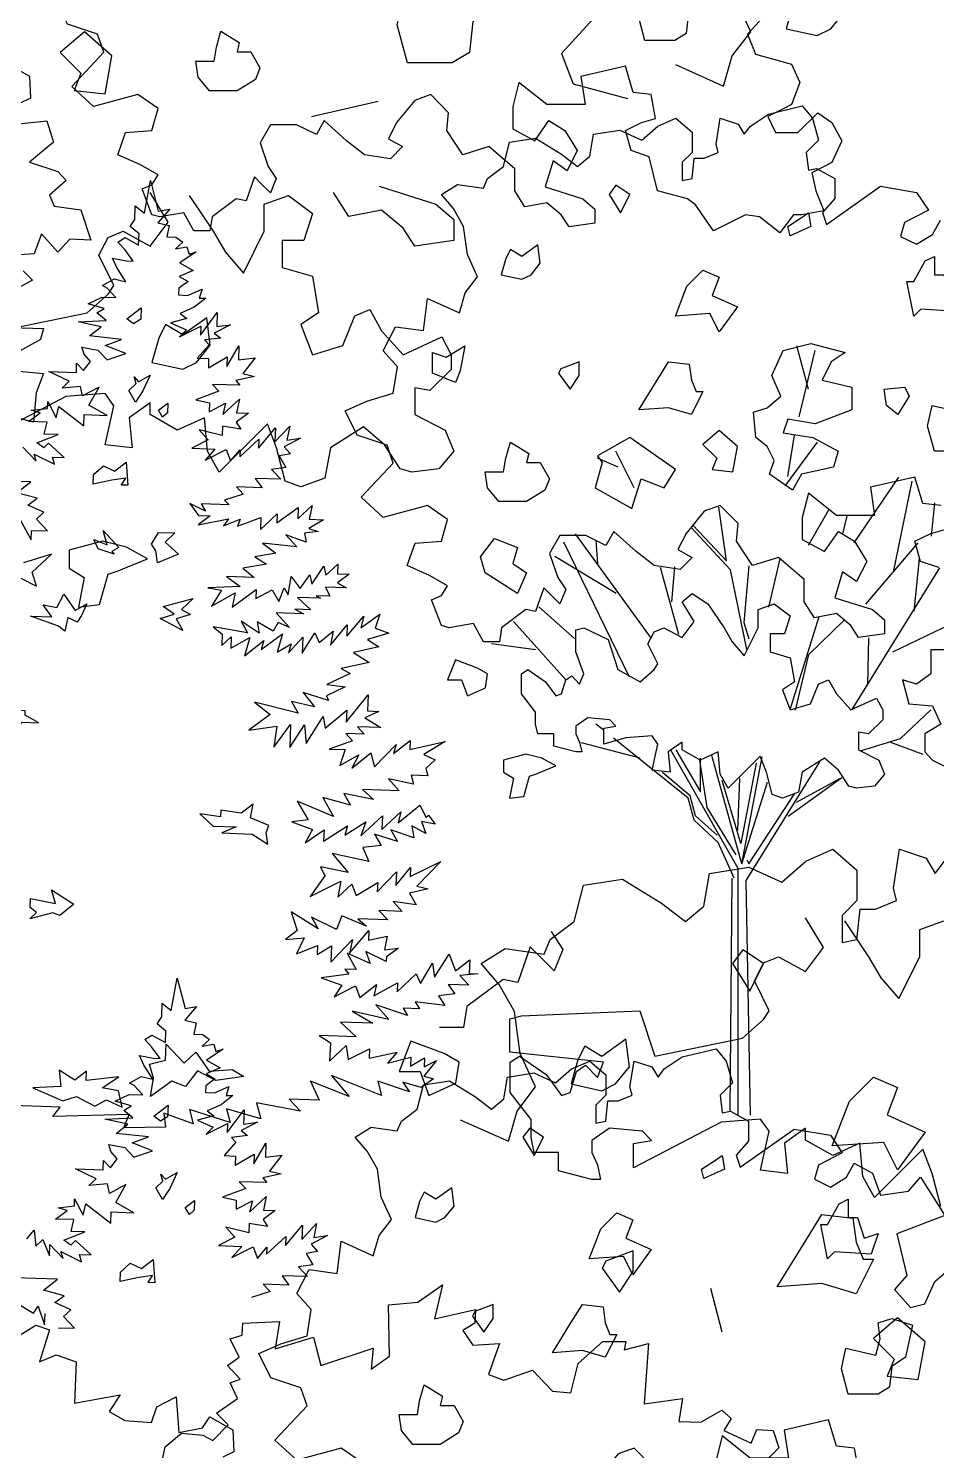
# Model space of a CAD drawing. Header units: inches. Extents: x -11 to 128, y 7 to 56.
# Drawn here: x 43.647 to 44.117, y 22.401 to 23.136 of the extents above; entities that cross this region are included whole.
import ezdxf

# ---------------------------------------------------------------- set-up
doc = ezdxf.new("R2010")
doc.units = ezdxf.units.IN
doc.header["$MEASUREMENT"] = 0
doc.layers.add('CAY', color=94, linetype='Continuous')
doc.layers.add('CAY-3', color=61, linetype='Continuous')
picture_1 = doc.add_image_def('image1.jpg', size_in_pixel=(1680, 1093))

# ---------------------------------------------------------------- blocks, each defined once
blk = doc.blocks.new('A$C76451831')
at = {"layer": 'CAY'}
for p, q in [((1288.9, 1909.2), (1320.1, 1922.7)), ((1320.1, 1922.7), (1347.8, 1898.6)), ((1389.7, 1877.9), (1396.8, 1922.7)), ((1396.8, 1922.7), (1427.4, 1912.7)), ((1178, 1895), (1223.4, 1902.1)), ((1223.4, 1902.1), (1261.1, 1885)), ((1261.1, 1885), (1288.9, 1909.2)), ((1427.4, 1912.7), (1438, 1895)), ((1438, 1895), (1448.6, 1909.2)), ((1033, 1881.5), (1077.8, 1888.5)), ((1077.8, 1888.5), (1122.6, 1860.8)), ((1171.5, 1857.3), (1178, 1895)), ((1347.8, 1898.6), (1347.8, 1863.8)), ((1022.3, 1839.6), (1033, 1881.5)), ((1393.2, 1863.8), (1389.7, 1877.9)), ((1122.6, 1860.8), (1150.3, 1839.6)), ((1150.3, 1839.6), (1171.5, 1857.3)), ((1347.8, 1863.8), (1330.7, 1846.6)), ((1347.8, 1818.9), (1351.4, 1853.7)), ((1351.4, 1853.7), (1369, 1853.7)), ((1369, 1853.7), (1393.2, 1863.8)), ((994.6, 1818.9), (1022.3, 1839.6)), ((1330.7, 1846.6), (1330.7, 1815.4)), ((987.6, 1801.8), (994.6, 1818.9)), ((1330.7, 1815.4), (1347.8, 1818.9)), ((915, 1791.2), (942.7, 1808.3)), ((942.7, 1808.3), (987.6, 1801.8)), ((935.7, 1767), (915, 1791.2)), ((953.4, 1735.8), (935.7, 1767)), ((959.8, 1687.4), (953.4, 1735.8)), ((977.5, 1649), (959.8, 1687.4)), ((956.3, 1621.3), (977.5, 1649)), ((890.9, 1611.3), (946.3, 1586.5)), ((946.3, 1586.5), (956.3, 1621.3)), ((2161.9, 1383.3), (2144.2, 1421.7)), ((1985.2, 1403.1), (1943.9, 1358.2)), ((2140.7, 1355.6), (2161.9, 1383.3)), ((1943.9, 1358.2), (1957.5, 1323.4)), ((2075.2, 1345.6), (2130.6, 1320.8)), ((2130.6, 1320.8), (2140.7, 1355.6)), ((1957.5, 1323.4), (2020, 1306.3)), ((1732.8, 1302.8), (1656.2, 1285.1)), ((5943, 1269.4), (5949.7, 1306.8)), ((5949.7, 1306.8), (5958.9, 1271.5)), ((5931.9, 1262.1), (5932.4, 1277.9)), ((5932.4, 1277.9), (5943, 1269.4)), ((5926.6, 1254.1), (5931.9, 1262.1)), ((5972.1, 1273.8), (5958.5, 1258.4)), ((5958.9, 1271.5), (5972.1, 1273.8)), ((5936.7, 1245.6), (5926.6, 1254.1)), ((5936.3, 1232.4), (5936.7, 1245.6)), ((5958.5, 1258.4), (5971.5, 1255.2)), ((5971.5, 1255.2), (5968.8, 1242.2)), ((5912.4, 1236), (5920.7, 1241.1)), ((5920.2, 1227.6), (5912.4, 1236)), ((5920.7, 1241.1), (5936.3, 1232.4)), ((5968.8, 1242.2), (5979.2, 1241.8)), ((5987.1, 1236.1), (5978.7, 1228.2)), ((5978.7, 1228.2), (5991.9, 1230.5)), ((5979.2, 1241.8), (5987.1, 1236.1)), ((5991.9, 1230.5), (5994.4, 1222.3)), ((5906.3, 1217.6), (5922.5, 1214.3)), ((5911.3, 1206.6), (5906.3, 1217.6)), ((5930.2, 1214.1), (5920.2, 1227.6)), ((5922.5, 1214.3), (5930.2, 1214.1)), ((6002.6, 1224.7), (5983.6, 1212.2)), ((5983.6, 1212.2), (5999.1, 1203.5)), ((5994.4, 1222.3), (6002.6, 1224.7)), ((5921.6, 1190.3), (5911.3, 1206.6)), ((5999.1, 1203.5), (5983, 1196.4)), ((5983, 1196.4), (5993.3, 1190.6)), ((5894.8, 1185.8), (5908.2, 1193.5)), ((5900.1, 1182.9), (5894.8, 1185.8)), ((5910.1, 1172.2), (5900.1, 1182.9)), ((5908.2, 1193.5), (5921.6, 1190.3)), ((5982.6, 1182.8), (5982.3, 1175.1)), ((5993.3, 1190.6), (5982.6, 1182.8)), ((5992.7, 1174.7), (6009.3, 1181.8)), ((6009.3, 1181.8), (6006.2, 1171.5)), ((5878.2, 1165.1), (5894.3, 1172.7)), ((5896.6, 1159.5), (5878.2, 1165.1)), ((5894.3, 1172.7), (5910.1, 1172.2)), ((5982.3, 1175.1), (5992.7, 1174.7)), ((6013.9, 1171.3), (6000.4, 1160.8)), ((6006.2, 1171.5), (6013.9, 1171.3)), ((5888.2, 1154.3), (5896.6, 1159.5)), ((5898.8, 1145.8), (5888.2, 1154.3)), ((5991.8, 1148), (5973, 1143.2)), ((6000.4, 1160.8), (5984.3, 1153.7)), ((5984.3, 1153.7), (5991.8, 1148)), ((6007.4, 1128.9), (6026.9, 1154.9)), ((6026.9, 1154.9), (6026.3, 1138.6)), ((5866.6, 1144.2), (5898.8, 1145.8)), ((5893.1, 1138.3), (5866.6, 1144.2)), ((5879.6, 1127.9), (5893.1, 1138.3)), ((5973, 1143.2), (5991.3, 1134.9)), ((5983.3, 1127), (6007.8, 1139.3)), ((5991.3, 1134.9), (5983.3, 1127)), ((6007.8, 1139.3), (6007.4, 1128.9)), ((6042.3, 1140.8), (6023.3, 1131)), ((6023.3, 1131), (6030.9, 1125.3)), ((6026.3, 1138.6), (6042.3, 1140.8)), ((5871, 1115), (5889.4, 1111.7)), ((5873.4, 1106.8), (5871, 1115)), ((5916.6, 1123.9), (5879.6, 1127.9)), ((5897.8, 1116.8), (5916.6, 1123.9)), ((5921.5, 1107.8), (5897.8, 1116.8)), ((6017.4, 1117.6), (6003.8, 1102.2)), ((6030.9, 1125.3), (6012.2, 1123.3)), ((6012.2, 1123.3), (6017.4, 1117.6)), ((6037.9, 1092.9), (6051.8, 1116.4)), ((6051.8, 1116.4), (6051.3, 1100.6)), ((5872.8, 1088.2), (5880.8, 1098.4)), ((5880.8, 1098.4), (5873.4, 1106.8)), ((5889.4, 1111.7), (5899.9, 1100.4)), ((5899.9, 1100.4), (5921.5, 1107.8)), ((6003.8, 1102.2), (6016.9, 1101.8)), ((6016.5, 1091.4), (6038.3, 1103.8)), ((6016.9, 1101.8), (6016.5, 1091.4)), ((6038.3, 1103.8), (6037.9, 1092.9)), ((6051.3, 1100.6), (6070.4, 1102.6)), ((6070.4, 1102.6), (6056.2, 1084.5)), ((5856.5, 1075.7), (5832.8, 1086.9)), ((5832.8, 1086.9), (5864.5, 1085.8)), ((5864.5, 1085.8), (5864.9, 1096.7)), ((5864.9, 1096.7), (5872.8, 1088.2)), ((6069.6, 1081.4), (6048.2, 1076.7)), ((6056.2, 1084.5), (6069.6, 1081.4)), ((5848, 1067.8), (5856.5, 1075.7)), ((5869.4, 1069.8), (5848, 1067.8)), ((5871.7, 1058.8), (5869.4, 1069.8)), ((5890.7, 1069), (5871.7, 1058.8)), ((5879.1, 1048.1), (5890.7, 1069)), ((6053, 1071.1), (6021.3, 1072.2)), ((6021.3, 1072.2), (6028.7, 1064.2)), ((6048.2, 1076.7), (6053, 1071.1)), ((5831.4, 1044.3), (5831.6, 1052.5)), ((5831.6, 1052.5), (5841.4, 1033.6)), ((6028.7, 1064.2), (6002.1, 1054.3)), ((6002.1, 1054.3), (6017.8, 1051)), ((6017.8, 1051), (6017.5, 1040.6)), ((6017.5, 1040.6), (6036.4, 1050.3)), ((6033.2, 1037.3), (6052.4, 1055.2)), ((6036.4, 1050.3), (6033.2, 1037.3)), ((6052.4, 1055.2), (6049.1, 1039.5)), ((5809.5, 1029.2), (5823, 1039.2)), ((5812.7, 1042.3), (5831.4, 1044.3)), ((5823, 1039.2), (5812.7, 1042.3)), ((5841.4, 1033.6), (5844.6, 1046.6)), ((5844.6, 1046.6), (5873.3, 1024.3)), ((5873.3, 1024.3), (5873.7, 1037.4)), ((5873.7, 1037.4), (5900, 1036.5)), ((5900, 1036.5), (5879.1, 1048.1)), ((6062.7, 1039), (6048.8, 1028.6)), ((6049.1, 1039.5), (6062.7, 1039)), ((2228.3, 971.5), (2215.1, 1021.6)), ((2217.8, 939.8), (2236.3, 1016.3)), ((5776.6, 1006.4), (5785.1, 1016.5)), ((5785.1, 1016.5), (5787.1, 997.8)), ((5830.8, 1028.5), (5809.5, 1029.2)), ((5827.6, 1015), (5830.8, 1028.5)), ((6005.9, 1019.7), (6016.3, 1008.4)), ((6032.4, 1013.3), (6005.9, 1019.7)), ((6032.8, 1024.2), (6032.4, 1013.3)), ((6053.9, 1020.7), (6032.8, 1024.2)), ((6048.8, 1028.6), (6053.9, 1020.7)), ((6074.5, 998.7), (6093.9, 1022)), ((6093.3, 1005.7), (6110.2, 1024.2)), ((6093.9, 1022), (6093.3, 1005.7)), ((6110.2, 1024.2), (6107, 1008)), ((5787.1, 997.8), (5795.1, 1005.7)), ((5795.1, 1005.7), (5802.6, 986.9)), ((5802.6, 986.9), (5803.1, 1000)), ((5803.1, 1000), (5818.4, 983.6)), ((5819.1, 1004.9), (5843.5, 1014.5)), ((5827.1, 999.2), (5819.1, 1004.9)), ((5832.7, 1004.4), (5827.1, 999.2)), ((5843.5, 1014.5), (5827.6, 1015)), ((5850.7, 987.9), (5832.7, 1004.4)), ((6016.3, 1008.4), (5997.4, 998.7)), ((6052.8, 988.6), (6074.8, 1009.1)), ((6074.8, 1009.1), (6074.5, 998.7)), ((6122.9, 1010.1), (6104, 1000.4)), ((6104, 1000.4), (6111.4, 992)), ((6107, 1008), (6122.9, 1010.1)), ((5818.4, 983.6), (5815.9, 991.8)), ((5815.9, 991.8), (5839.5, 980.1)), ((5839.5, 980.1), (5837.1, 988.4)), ((5837.1, 988.4), (5850.7, 987.9)), ((5997.4, 998.7), (6024.1, 997.7)), ((6024.1, 997.7), (6012.8, 985)), ((6012.8, 985), (6037.3, 997.3)), ((6037.3, 997.3), (6042.2, 983.9)), ((6042.2, 983.9), (6053.1, 996.7)), ((6053.1, 996.7), (6052.8, 988.6)), ((6111.4, 992), (6098.2, 989.7)), ((6098.2, 989.7), (6105.9, 976.3)), ((6105.9, 976.3), (6089.5, 974.1)), ((6089.5, 974.1), (6099.9, 962.9)), ((5812.1, 959.8), (5761.9, 961.5)), ((5795.8, 947.2), (5812.1, 959.8)), ((6078.3, 953.2), (6048.9, 954.2)), ((6048.9, 954.2), (6056.8, 945.8)), ((6070.5, 963.9), (6078.3, 953.2)), ((6099.9, 962.9), (6070.5, 963.9)), ((5819.6, 940.9), (5795.8, 947.2)), ((5808.9, 933.2), (5819.6, 940.9)), ((6056.8, 945.8), (6035.2, 938.9)), ((2204.6, 871.1), (2212.5, 918.7)), ((5765.8, 931.9), (5784.4, 920.9)), ((5784.4, 920.9), (5789.7, 928.8)), ((5789.7, 928.8), (5797.1, 907.3)), ((5797.1, 907.3), (5797.6, 920.4)), ((5827.2, 924.8), (5808.9, 933.2)), ((5818.7, 916.9), (5827.2, 924.8)), ((2201.9, 860.6), (2238.9, 910.7)), ((5812.9, 904), (5831.4, 903.4)), ((5831.4, 903.4), (5818.7, 916.9)), ((2009.3, 881.7), (1985.5, 892.2)), ((2027.8, 857.9), (2006.6, 900.2)), ((2281, 794.5), (2332.5, 870.4)), ((2326.2, 761), (2347.8, 865.6)), ((2134, 774), (2125.3, 835.7)), ((2370.1, 802.5), (2374.1, 840.9)), ((2228.6, 791.9), (2251.7, 832.8)), ((2268, 805.1), (2272.9, 825.9)), ((2047.7, 684.5), (1960.2, 805.1)), ((2138.7, 763.4), (2093.5, 812.2)), ((2095.8, 814.5), (2134, 774)), ((2022.3, 639.8), (1946.8, 795.6)), ((1985.8, 770.9), (1983.8, 797.9)), ((2294.3, 724.1), (2354.9, 794.5)), ((2007, 736.3), (1936.2, 779.1)), ((2182.7, 720.5), (2195.7, 776.4)), ((2350.1, 715.8), (2356.4, 776.4)), ((2079.1, 689), (2057.9, 766.3)), ((2071.1, 726.8), (2074.5, 766.9)), ((2157.5, 671.8), (2138.7, 763.4)), ((2159.9, 768.1), (2154, 702.8)), ((2278.7, 602.9), (2379.6, 765.8)), ((1958.8, 684.4), (1917.8, 720.8)), ((2207.6, 603.7), (2240.9, 709.9)), ((2228.7, 665.9), (2269.2, 705.2)), ((2325.4, 669), (2421.3, 715.4)), ((1948.8, 636.8), (1888.7, 704)), ((2154, 702.8), (2159.9, 684)), ((1914.2, 671.4), (1863.5, 678.5)), ((2296.7, 631.7), (2297.9, 685.1)), ((2213.4, 601.8), (2228.7, 665.9)), ((2334.4, 569.5), (2369.4, 602.2)), ((1991.5, 579.5), (1983.4, 586)), ((2034.5, 546.7), (1966.9, 564.4)), ((2041.2, 539.6), (2003.7, 569.7)), ((2289.6, 555.4), (2334.4, 569.5)), ((2323, 565.2), (2360, 551.4)), ((2147.3, 419.7), (2069.9, 556)), ((2075.8, 556.2), (2104.1, 507.8)), ((2102.9, 544.4), (2111.2, 489.7)), ((2104.1, 507.8), (2104.1, 546.7)), ((2151.6, 424.8), (2117.3, 549.9)), ((2168.2, 540.8), (2150.5, 448.4)), ((2151.6, 424.8), (2175, 548.1)), ((2156.8, 405.9), (2241.3, 542.4)), ((2089.9, 500.7), (2041.2, 539.6)), ((2092.3, 503.1), (2060.4, 530.2)), ((2205.1, 479.9), (2266.8, 524.3)), ((2150.5, 448.4), (2129.2, 520.8)), ((2146.9, 463.7), (2149.3, 523.1)), ((2151.6, 424.8), (2181.2, 519.2)), ((2214.5, 496), (2264.5, 523.1)), ((2096.6, 475.1), (2089.9, 500.7)), ((2098.2, 480.3), (2092.3, 503.1)), ((2159.9, 424.8), (2212.2, 505.4)), ((2124.5, 449.6), (2096.6, 475.1)), ((2123.3, 457.8), (2098.2, 480.3)), ((2111.2, 489.7), (2144.6, 435.4)), ((2143, 408.3), (2124.5, 449.6)), ((2157.5, 429.5), (2159.9, 424.8)), ((2147.3, 135.4), (2147.3, 419.7)), ((2138.3, 140.1), (2140.6, 408.3)), ((2161.5, 135.4), (2156.8, 405.9))]:
    blk.add_line(p, q, dxfattribs=at)
for points in [[(1240.2, 1791.1), (1216.4, 1806.9), (1204.5, 1791.1), (1224.3, 1759.4)], [(1085.8, 1672.3), (1081.8, 1704), (1054.1, 1684.2), (1034.3, 1696), (1026.4, 1680.2), (1018.5, 1652.5), (1054.1, 1644.6), (1069.9, 1652.5)], [(1339.1, 1632.7), (1366.8, 1660.4), (1394.5, 1648.5), (1382.7, 1616.8), (1426.2, 1597), (1394.5, 1553.5), (1378.7, 1585.2), (1319.3, 1581.2)], [(1287.7, 1470.3), (1307.5, 1502), (1343.1, 1498), (1347, 1470.3), (1355, 1450.5), (1366.8, 1450.5), (1347, 1410.9), (1307.5, 1422.8), (1256, 1418.8)], [(1754.8, 1391.1), (1762.7, 1426.7), (1814.2, 1414.8), (1822.1, 1442.6), (1818.1, 1470.3), (1841.9, 1478.2), (1877.5, 1466.3), (1865.7, 1410.9), (1841.9, 1395), (1837.9, 1359.4), (1818.1, 1347.5), (1766.7, 1347.5)], [(1058.5, 1448.2), (1054.5, 1440.3), (1074.3, 1412.6), (1090.2, 1436.3), (1090.2, 1460.1)], [(2270.1, 1406.6), (2266.2, 1438.3), (2238.4, 1418.5), (2218.7, 1430.3), (2210.7, 1414.5), (2202.8, 1386.8), (2238.4, 1378.9), (2254.3, 1386.8)], [(1418.3, 1311.9), (1426.2, 1355.4), (1394.5, 1383.2), (1366.8, 1359.4), (1390.6, 1335.6), (1382.7, 1315.8)], [(2022.5, 1195.9), (2006.6, 1206.4), (1998.7, 1195.9), (2011.9, 1174.8)], [(2220.4, 1169.5), (2228.3, 1174.8), (2231, 1158.9), (2207.2, 1148.4), (2204.6, 1158.9)], [(5922.9, 1147.7), (5939.2, 1160.3), (5938.7, 1147.1), (5930.4, 1142)], [(1919.5, 1116.7), (1916.9, 1137.8), (1898.4, 1124.6), (1885.2, 1132.5), (1880, 1122), (1874.7, 1103.5), (1898.4, 1098.2), (1909, 1103.5)], [(2362.9, 1119.3), (2373.5, 1124.6), (2373.5, 1103.5), (2384.1, 1103.5), (2392, 1079.7), (2407.8, 1085), (2399.9, 1061.2), (2357.7, 1063.9), (2349.7, 1055.9), (2341.8, 1095.6), (2349.7, 1095.6)], [(2088.5, 1090.3), (2106.9, 1108.8), (2125.4, 1100.8), (2117.5, 1079.7), (2146.5, 1066.5), (2125.4, 1037.5), (2114.9, 1058.6), (2075.3, 1055.9)], [(5925, 1065.1), (5933.4, 1073), (5931, 1080.8), (5936.2, 1075.1), (5949.6, 1082.8), (5941.3, 1064.5), (5932.7, 1051.7)], [(1443.6, 1052.7), (1459.9, 1065.3), (1459.5, 1052.2), (1451.1, 1047)], [(1795.5, 989.9), (1795.5, 1013.7), (1811.3, 1008.4), (1832.5, 1021.6), (1827.2, 992.6), (1821.9, 979.4)], [(2209.9, 855.3), (2183.5, 873.8), (2188.8, 889.6), (2180.8, 905.5), (2167.6, 916), (2165, 945.1), (2180.8, 950.3), (2196.7, 963.5), (2186.1, 987.3), (2199.3, 1016.3), (2231, 1024.3), (2270.6, 1013.7), (2254.7, 1003.1), (2244.2, 982), (2278.5, 974.1), (2278.5, 947.7), (2257.4, 939.8), (2236.3, 931.9), (2204.6, 937.1), (2199.3, 921.3), (2233.6, 916), (2262.7, 900.2), (2257.4, 881.7), (2220.4, 873.8)], [(1943.3, 995.2), (1940.7, 989.9), (1953.9, 971.5), (1964.4, 987.3), (1964.4, 1003.1)], [(2054.1, 982), (2067.3, 1003.1), (2091.1, 1000.5), (2093.7, 982), (2099, 968.8), (2106.9, 968.8), (2093.7, 942.4), (2067.3, 950.3), (2033, 947.7)], [(1445.7, 970.1), (1454.1, 978), (1451.7, 985.8), (1456.9, 980.2), (1470.4, 987.9), (1462, 969.6), (1453.4, 956.7)], [(2365.6, 929.2), (2370.9, 953), (2405.2, 945.1), (2410.4, 963.5), (2407.8, 982), (2423.6, 987.3), (2447.4, 979.4), (2439.5, 942.4), (2423.6, 931.9), (2421, 908.1), (2407.8, 900.2), (2373.5, 900.2)], [(2318.1, 953), (2315.4, 971.5), (2339.2, 974.1), (2344.5, 963.5), (2331.3, 942.4)], [(5923.9, 955.9), (5916.2, 956.2), (5921.4, 964.1), (5905.5, 962), (5884.1, 957.3), (5884.4, 968.1), (5895.7, 978.2), (5908.6, 972.3), (5922.1, 982.7)], [(2141.2, 876.4), (2146.5, 905.5), (2125.4, 923.9), (2106.9, 908.1), (2122.8, 892.2), (2117.5, 879)], [(1903.7, 887), (1919.5, 887), (1930.1, 868.5), (1924.8, 855.3), (1903.7, 842.1), (1872, 842.1), (1858.8, 857.9), (1856.2, 876.4), (1877.3, 876.4), (1880, 892.2), (1885.2, 910.7), (1906.4, 897.5)], [(2062.1, 857.9), (2075.3, 879), (2022.5, 916), (1985.5, 894.9), (1990.8, 887), (1982.9, 857.9), (2025.1, 834.2), (2035.7, 868.5)], [(1444.6, 860.9), (1436.9, 861.2), (1442.2, 869.2), (1426.3, 867), (1404.8, 862.3), (1405.2, 873.2), (1416.4, 883.2), (1429.3, 877.3), (1442.8, 887.7)], [(1428.7, 781.7), (1410.3, 787.8), (1405.3, 798.4), (1420.9, 792.4), (1416.1, 808.9), (1434.4, 789.2), (1426.1, 784.5)], [(1476.9, 785.4), (1471.7, 793.3), (1479.9, 806.6), (1498.9, 806), (1487.6, 795.5), (1503, 781.8), (1478.7, 771.8)], [(1856.2, 760.2), (1850.9, 778.7), (1866.8, 799.8), (1893.2, 789.3), (1887.9, 770.8), (1903.7, 760.2), (1893.2, 736.5)], [(1364.6, 698.7), (1332.9, 710.2), (1356.9, 709.4), (1346.9, 723.3), (1362.7, 720.1), (1370.9, 735.6), (1383.8, 716.6), (1397.3, 724.3), (1391.3, 710.9), (1386.1, 703.4), (1375.4, 708.7), (1372.1, 693)], [(1485.1, 721.2), (1519.8, 730.4), (1506.2, 717.8), (1516.9, 712), (1500.4, 707.1), (1508.1, 693.7), (1481.9, 707.7), (1497.9, 712.6)], [(1999.5, 590.8), (1974.4, 593.1), (1960.6, 583.7), (1960.6, 574.6), (1964.9, 565.2), (1967.3, 553.8), (1960.6, 553.8), (1935.1, 560.5), (1935.1, 574.6), (1916.6, 574.6), (1914.2, 586), (1914.2, 599.8), (1898.1, 620.6), (1898.1, 643.8), (1905.2, 648.6), (1925.6, 634.4), (1937.4, 618.3), (1944.1, 620.6), (1948.8, 636.8), (1955.9, 641.5), (1964.9, 632), (1969.6, 643.8), (1960.6, 669), (1960.6, 694.6), (1969.6, 696.9), (1997.6, 683.2), (2009, 648.6), (2034.5, 634.4), (2050.6, 648.6), (2054.9, 655.2), (2043.5, 678.5), (2050.6, 692.2), (2062, 696.9), (2082.9, 685.5), (2096.6, 704), (2082.9, 726.8), (2094.3, 736.3), (2112.7, 724.5), (2131.2, 696.9), (2140.6, 680.8), (2154.4, 664.7), (2170.5, 696.9), (2170.5, 717.8), (2189, 724.5), (2207.5, 710.7), (2200.8, 689.9), (2184.3, 689.9), (2184.3, 669), (2207.5, 662.3), (2212.2, 634.4), (2198.4, 625.4), (2207.5, 602.2), (2230.7, 609.2), (2240.1, 632), (2251.5, 636.8), (2260.5, 620.6), (2277, 602.2), (2306.9, 615.9), (2314, 602.2), (2314, 590.8), (2297.5, 574.6), (2286.1, 576.6), (2286.1, 556.2), (2309.3, 544.4), (2316, 528.2), (2304.6, 514.5), (2283.7, 512.1), (2274.7, 514.5), (2262.9, 533), (2246.8, 546.7), (2221.2, 530.6), (2216.9, 507.4), (2198.4, 500.7), (2186.6, 505), (2179.9, 530.6), (2172.9, 549.1), (2156.8, 533), (2135.9, 512.1), (2126.9, 528.2), (2124.5, 553.8), (2103.7, 544.4), (2082.9, 556.2), (2082.9, 565.2), (2066.7, 553.8), (2069.1, 530.6), (2048.3, 533), (2054.9, 562.8), (2048.3, 572.3), (2018, 569.9), (1992.8, 562.8), (1992.8, 581.3), (2006.6, 583.7)], [(2392.2, 660), (2385.5, 671.4), (2369.4, 671.4), (2369.4, 643.8), (2352.9, 632), (2336.8, 636.8), (2343.9, 609.2), (2371.4, 606.9), (2380.8, 586), (2362.3, 574.6), (2362.3, 553.8), (2371.4, 544.4), (2394.6, 533), (2406.4, 551.4), (2399.3, 576.6), (2431.5, 583.7), (2445.3, 597.4), (2422.5, 613.6), (2415.4, 636.8), (2389.8, 630.1)], [(1313.2, 601.7), (1310.8, 609.9), (1300.2, 604.8), (1278.6, 608.3), (1291.7, 594.7), (1267.4, 587.4), (1307.3, 588.7), (1306.9, 577.9), (1323.2, 588.2), (1342.2, 587.5), (1326.2, 596.2), (1326.3, 601.2)], [(1603.8, 461), (1606.8, 469), (1585.8, 477.9), (1589, 493.7), (1575.1, 483.3), (1551.6, 486.8), (1551.4, 479.1), (1527.5, 482.7), (1542.8, 468.5), (1569.5, 467.6), (1553, 460.5), (1587.8, 459.2), (1606, 447.7)], [(1332, 374.8), (1332.4, 385.2), (1361.2, 379.2), (1356.8, 395.2), (1382.5, 378.5), (1366.1, 365.4), (1358.1, 368.4), (1331.6, 361.7), (1339.5, 369.1)], [(1474.2, 178.1), (1469.4, 194.1), (1488.1, 198.9), (1488.8, 217.4), (1509.3, 195.4), (1522.9, 208.1), (1538.4, 186.2), (1564.8, 188), (1578.1, 179.9), (1545.8, 175.6), (1524.8, 186.7), (1511.1, 168.6), (1495.4, 174.6), (1470.8, 156.9)], [(1809, 206.5), (1770.6, 220.7), (1757.1, 185.9), (1781.3, 185.9), (1791.3, 158.2), (1822.5, 172.3), (1826.1, 196.5)], [(1438.2, 144.9), (1433.9, 163.6), (1414.9, 167), (1434.4, 179.5), (1396.7, 175.3), (1397, 186.2), (1383.5, 175.8), (1365.4, 187.3), (1367.4, 168.6), (1335.2, 167), (1369.6, 152.2), (1385.6, 157.1), (1406.5, 146), (1419.9, 153.2)]]:
    blk.add_lwpolyline(points, close=True, dxfattribs=at)
for points in [[(544.7, 1203.8), (551.1, 1234.4), (570.1, 1250.2), (594.3, 1248.1), (605.9, 1241.8), (623.8, 1259.7), (610.1, 1273.4), (634.4, 1290.3), (625.9, 1308.2), (637.6, 1312.5), (622.8, 1328.3), (636.5, 1337.8), (625.9, 1358.9), (639.7, 1363.1), (640.7, 1376.8), (682.9, 1378.9), (677.6, 1347.3), (721.9, 1361), (730.4, 1328.3), (790.5, 1348.3), (788.4, 1324.1), (809.5, 1338.8), (808.4, 1397.9), (842.2, 1401.1), (870.6, 1421.1), (861.1, 1382.1), (908.6, 1392.6), (907.6, 1376.8), (893.8, 1368.4), (905.4, 1351.5), (936, 1353.6), (923.4, 1317.7), (941.3, 1311.4), (974, 1323), (997.2, 1298.7), (1018.3, 1296.6), (1026.7, 1330.4), (1055.2, 1355.7), (1081.6, 1355.7), (1079.5, 1346.2), (1107.9, 1353.6), (1102.7, 1284), (1147, 1290.3), (1142.7, 1263.9), (1168.1, 1262.9), (1192.3, 1276.6), (1202.9, 1267.1), (1194.4, 1253.4), (1226.1, 1238.6), (1232.4, 1254.5), (1251.4, 1253.4), (1257.7, 1233.4), (1232.4, 1208)], [(1324.2, 1107.9), (1334.7, 1097.3), (1315.7, 1086.8)], [(1310.4, 1042.5), (1347.4, 1041.4), (1344.2, 1028.7), (1309.4, 1009.8)], [(1314.7, 992.9), (1347.4, 989.7), (1338.9, 967.6), (1335.8, 933.8), (1302, 942.3)], [(2378.5, 766.1), (2357.6, 773.2), (2350.9, 796.4), (2369.4, 805.5), (2385.5, 810.2)], [(2380.8, 837.7), (2360, 840.1), (2350.9, 870.4), (2299.8, 858.6), (2304.6, 826.3), (2260.5, 826.3), (2228.3, 851.9), (2221.2, 824), (2221.2, 798.4), (2246.8, 784.6), (2262.9, 807.8), (2281.4, 796.4), (2295.5, 773.2), (2283.7, 750), (2267.6, 761.4), (2258.6, 731.5), (2302.2, 717.8), (2316, 706), (2316, 689.9), (2286.1, 685.5), (2277, 699.3), (2260.5, 713.1), (2235.4, 708.3), (2223.6, 726.8), (2223.6, 752.4), (2193.7, 777.9), (2163.8, 768.5), (2145.4, 796.4), (2147.3, 816.9), (2126.9, 837.7), (2108.4, 831), (2087.6, 805.5), (2078.1, 787), (2094.3, 777.9), (2080.5, 763.8), (2050.6, 768.5), (2029.8, 784.6), (2004.2, 807.8), (1995.2, 791.7), (1972, 803.1), (1942.1, 803.1), (1930.3, 782.3), (1939.8, 754.7), (1948.8, 741), (1942.1, 724.5), (1930.3, 736.3), (1923.7, 742.9), (1914.2, 715.4), (1902.8, 717.8), (1874.9, 696.9), (1872.6, 680.8), (1854.1, 680.8), (1842.7, 701.7), (1814.8, 696.9), (1805.7, 699.3), (1794.3, 729.2), (1805.7, 733.9), (1812.8, 745.3), (1792, 757.1), (1766.4, 768.5), (1775.5, 794.1), (1805.7, 796.4), (1812.8, 821.6), (1789.6, 837.7), (1738.5, 824), (1713.4, 847.2), (1750.3, 886.5), (1743.2, 907.3), (1708.6, 918.7), (1694.9, 946.6), (1720, 958), (1750.3, 967.1), (1755, 997.4), (1738.5, 1015.9), (1752.7, 1043.4), (1784.9, 1039.1), (1789.6, 1076), (1826.6, 1059.5), (1833.2, 1082.7), (1847.4, 1101.2), (1835.6, 1126.7), (1831.3, 1159), (1819.5, 1179.8), (1805.7, 1196), (1824.2, 1207.4), (1854.1, 1203), (1858.8, 1214.4), (1877.3, 1228.2), (1884.3, 1256.1), (1914.2, 1260.8), (1944.1, 1242.4), (1962.6, 1228.2), (1976.7, 1240), (1981, 1265.2), (2011.3, 1269.9), (2036.5, 1258.5), (2054.9, 1274.6), (2075.8, 1283.7), (2094.3, 1267.5), (2094.3, 1244.3), (2082.9, 1232.9), (2082.9, 1212.1), (2094.3, 1214.4), (2096.6, 1237.6), (2108.4, 1237.6), (2124.5, 1244.3), (2122.2, 1253.8), (2126.9, 1283.7), (2147.3, 1277), (2154.4, 1265.2), (2161.5, 1274.6), (2182.3, 1288.4), (2221.2, 1297.8), (2233, 1283.7), (2240.1, 1258.5), (2225.9, 1244.3), (2228.3, 1223.9), (2237.7, 1225.8), (2258.6, 1214.4), (2258.6, 1191.2), (2244.4, 1175.1), (2249.1, 1161.4), (2311.2, 1205.4), (2352.9, 1198.3), (2366.7, 1177.9), (2339.1, 1163.7), (2334.4, 1147.6), (2352.9, 1138.5), (2371.4, 1149.9), (2380.4, 1166.1)], [(1305.7, 761.9), (1339.5, 744.9), (1334.6, 760.9), (1356.7, 781.5), (1324.6, 771.7)], [(1318.3, 825.4), (1333.2, 798.2), (1333.6, 809), (1352.2, 808.4), (1339.5, 822), (1347.9, 829.8), (1329.6, 838.2), (1340.3, 846), (1316.5, 852.2), (1332.8, 864.8), (1282.6, 866.6)], [(1323.8, 905), (1339.1, 888.6), (1336.7, 896.9), (1360.3, 885.2), (1357.8, 893.4), (1371.4, 892.9), (1353.4, 909.4), (1347.8, 904.2), (1339.8, 909.9), (1364.2, 919.5), (1348.4, 920), (1351.5, 933.5), (1330.3, 934.3), (1343.8, 944.2), (1333.4, 947.3), (1352.1, 949.4), (1352.4, 957.5), (1362.1, 938.6), (1365.3, 951.6), (1394, 929.3), (1394.4, 942.4), (1420.7, 941.5), (1399.8, 953.1), (1411.4, 974), (1392.5, 963.8), (1390.1, 974.8), (1368.8, 972.8), (1377.2, 980.7), (1353.6, 991.9), (1385.3, 990.8), (1385.6, 1001.7), (1393.5, 993.3), (1401.6, 1003.4), (1394.2, 1011.8), (1391.7, 1020.1), (1410.2, 1016.7), (1420.7, 1005.5), (1442.2, 1012.9), (1418.5, 1021.8), (1437.3, 1028.9), (1400.3, 1032.9), (1413.8, 1043.3), (1387.3, 1049.2), (1419.5, 1050.8), (1409, 1059.4), (1417.3, 1064.5), (1398.9, 1070.1), (1415, 1077.7), (1430.9, 1077.2), (1420.8, 1088), (1415.5, 1090.9), (1428.9, 1098.6), (1442.4, 1095.4), (1432.1, 1111.6), (1427, 1122.6), (1443.2, 1119.4), (1450.9, 1119.1), (1441, 1132.6), (1433.1, 1141), (1441.4, 1146.2), (1457, 1137.5), (1457.5, 1150.6), (1447.3, 1159.1), (1452.6, 1167.1), (1453.1, 1182.9), (1463.7, 1174.4), (1470.5, 1211.8), (1479.7, 1176.6), (1492.9, 1178.8), (1479.2, 1163.4), (1492.2, 1160.3), (1489.5, 1147.2), (1499.9, 1146.8), (1507.9, 1141.1), (1499.4, 1133.3), (1512.7, 1135.5), (1515.1, 1127.3), (1523.3, 1129.7), (1504.3, 1117.2), (1519.9, 1108.5), (1503.8, 1101.4), (1514, 1095.6), (1503.3, 1087.8), (1503, 1080.1), (1513.4, 1079.7), (1530, 1086.9), (1526.9, 1076.5), (1534.6, 1076.3), (1521.1, 1065.9), (1505, 1058.7), (1512.5, 1053), (1493.8, 1048.2), (1512, 1039.9), (1504.1, 1032), (1528.5, 1044.3), (1528.1, 1033.9), (1547.6, 1060), (1547.1, 1043.7), (1563, 1045.8), (1544.1, 1036.1), (1551.6, 1030.3), (1532.9, 1028.3), (1538.2, 1022.7), (1524.5, 1007.3), (1537.6, 1006.8), (1537.3, 996.4), (1559, 1008.8), (1558.6, 997.9), (1572.6, 1021.5), (1572, 1005.6), (1591.1, 1007.7), (1576.9, 989.6), (1590.4, 986.4), (1568.9, 981.7), (1573.7, 976.1), (1542, 977.2), (1549.5, 969.2), (1522.8, 959.3), (1538.6, 956), (1538.2, 945.6), (1557.1, 955.4), (1554, 942.3), (1573.2, 960.2), (1569.9, 944.5), (1583.5, 944), (1569.5, 933.6), (1574.7, 925.7), (1553.5, 929.2), (1553.1, 918.3), (1526.6, 924.7), (1537.1, 913.4), (1518.2, 903.7), (1544.9, 902.7), (1533.5, 890), (1558, 902.3), (1563, 889), (1573.8, 901.7), (1573.5, 893.6), (1595.6, 914.1), (1595.2, 903.7), (1614.6, 927.1), (1614, 910.8), (1631, 929.2), (1627.7, 913), (1643.6, 915.2), (1624.7, 905.4), (1632.1, 897), (1618.9, 894.7), (1626.6, 881.3), (1610.2, 879.2), (1620.7, 867.9), (1591.3, 868.9), (1599.1, 858.2), (1569.6, 859.3), (1577.5, 850.8), (1556, 843.9), (1561.2, 838.3), (1529.1, 839.4), (1534.2, 831), (1515.9, 839.8), (1525.9, 826.3), (1539.5, 825.9), (1525.5, 815.5), (1560.6, 822.4), (1554.9, 814.4), (1573.8, 821.9), (1570.8, 813.9), (1597.8, 823.8), (1597.4, 810.2), (1616.6, 828.2), (1616.2, 817.7), (1640.9, 835.5), (1640.4, 822.3), (1656.8, 837.6), (1653.5, 821.9), (1669.8, 821.3), (1653.1, 811), (1663.9, 807.9), (1648, 805.8), (1649.9, 795.3), (1626.6, 803.8), (1639.3, 790.2), (1599.5, 794.3), (1615, 782.9), (1590.8, 778.7), (1604.1, 770.1), (1577.2, 765.6), (1590, 754.7), (1558.3, 755.8), (1573.8, 744.4), (1536.6, 743), (1552.3, 740.2), (1540.8, 721.6), (1568.1, 736.9), (1564.8, 720.7), (1592.2, 741.1), (1591.9, 730.6), (1610.8, 740.4), (1618.5, 727), (1624.5, 742.7), (1629.2, 734.8), (1632.6, 756), (1643, 742), (1654, 757.9), (1656.3, 747), (1670.2, 767.8), (1672.6, 757.3), (1686.6, 770), (1686.2, 759.1), (1699.3, 758.6), (1685.9, 748.7), (1696.1, 742.9), (1672.1, 743.7), (1677.2, 733.1), (1661.3, 733.7), (1666.6, 730.8), (1639.9, 731.7), (1655.3, 717.6), (1636.8, 718.2), (1647, 712.9), (1615.3, 714), (1630.6, 697.1), (1617.6, 703), (1611.9, 692.8), (1593.7, 703.8), (1595.9, 690.6), (1575.1, 704.5), (1582.3, 691.1), (1542.7, 697.9), (1553.3, 689.4), (1552.8, 676.3), (1563.6, 686.3), (1563.1, 673.2), (1584.9, 685.6), (1579.1, 664.5), (1601.1, 682.3), (1598, 672), (1622.6, 689.7), (1616.4, 668.6), (1632.6, 678.5), (1629.6, 668.1), (1646.1, 686.1), (1645.4, 667.6), (1659.8, 691.1), (1664.9, 680), (1681.2, 693.1), (1677.9, 676.9), (1697.3, 700.2), (1696.8, 687.1), (1716.2, 710.4), (1713, 696.9), (1734.9, 712.5), (1729.3, 696.4), (1745, 690.8), (1720.7, 683.5), (1733.6, 674.9), (1704.3, 668.2), (1722.5, 656.7), (1690.1, 650.1), (1700.8, 644.3), (1673.6, 631.7), (1694.8, 628.7), (1673.2, 618.6), (1675.7, 613), (1646.5, 622.2), (1659.6, 605.9), (1633, 611.8), (1640.7, 598.4), (1590.4, 611), (1608.5, 596.8), (1583.9, 579.1), (1616.2, 583.4), (1612.6, 559.5), (1632.1, 585.5), (1631.2, 558.8), (1648, 585), (1649.9, 563.6), (1669.6, 594.7), (1671.9, 581.4), (1696.6, 601.9), (1696.1, 588.3), (1721.2, 619.6), (1720.6, 601), (1733.7, 600.6), (1717.6, 593), (1735.8, 581.9), (1709.1, 582.8), (1716.9, 574.4), (1695.7, 575.2), (1703.5, 566.7), (1676.5, 557.2), (1695, 556.6), (1688.9, 538.2), (1710.7, 550.6), (1702.4, 535), (1724.3, 552.8), (1728.8, 536.8), (1753.7, 562.3), (1750.6, 551.9), (1769.7, 567.1), (1769.3, 556.7), (1810, 565.7), (1785.4, 550.7), (1798.4, 544.8), (1787.6, 534.8), (1790, 526.5), (1771, 527.2), (1773.4, 516.7), (1744.6, 522.7), (1757.2, 509.1), (1714.7, 510.6), (1727.4, 499.2), (1693.2, 505.9), (1700.9, 492.5), (1669.1, 501.3), (1681.4, 479.5), (1639.5, 497.3), (1652.3, 475.6), (1633.6, 473.5), (1657.4, 464.5), (1648.7, 449), (1670.5, 464.1), (1670, 450.9), (1697.4, 468.6), (1694.3, 457.8), (1718.8, 473.3), (1712.8, 457.1), (1737.7, 480.3), (1737.1, 464.5), (1759.1, 485), (1755.9, 472), (1780.7, 492.4), (1788.3, 478.5), (1790.7, 481.2), (1798.5, 470.5), (1782.7, 473.7), (1787.7, 460), (1771.7, 468.7), (1773.9, 455), (1747.5, 464.1), (1755.2, 450.7), (1728.8, 459.3), (1736.5, 445.9), (1715.1, 443.9), (1722.2, 427.8), (1680, 437), (1698.2, 415), (1666.3, 421.6), (1671.3, 411), (1654.7, 387.5), (1689.7, 404.9), (1686.3, 386.4), (1702.7, 401.7), (1707.7, 388.4), (1732.3, 403.4), (1731.9, 392.6), (1754, 415.8), (1753.4, 400), (1770, 420.7), (1769.7, 410.3), (1805.2, 427.6), (1777.4, 399.1), (1790.4, 396), (1769, 391.3), (1776.7, 377.8), (1750.1, 381.5), (1760.6, 370.2), (1733.8, 371.2), (1743.9, 360.4), (1709.5, 361.6), (1719.6, 353.1), (1691, 365), (1685, 349.3), (1656.1, 363.5), (1663.8, 350.1), (1632.7, 369.7), (1639.7, 348.2), (1626.2, 337.8), (1647.6, 339.7), (1638.8, 321.5), (1663.1, 331), (1662.7, 320.6), (1679, 330.5), (1678.3, 311.9), (1703.2, 337.8), (1700, 322), (1722.2, 348), (1721.8, 337.1), (1743.2, 341.8), (1740, 326.1), (1756.3, 327.8), (1742.4, 317.8), (1742.2, 312.4), (1718.6, 324.1), (1723.6, 310.3), (1697.2, 322.1), (1707.5, 303.2), (1694.3, 303.7), (1699.1, 298), (1667.2, 293.7), (1691, 285.2), (1682.3, 271.9), (1706.8, 284.6), (1711.8, 270.9), (1730.9, 286.1), (1727.7, 273), (1755, 287.9), (1754.6, 277.5), (1776.6, 298.1), (1781.7, 287), (1795.6, 310.5), (1797.8, 294.6), (1814.6, 320.8), (1822.1, 301.9), (1838.4, 314.5), (1837.8, 298.6), (1848.2, 298.3), (1826.8, 296.3), (1837.3, 285.1), (1813.3, 285.9), (1821.1, 275.2), (1802.5, 273.1), (1809.8, 262), (1775.5, 265.9), (1780.6, 258), (1761.6, 258.7), (1766.8, 250.4), (1730.1, 262.5), (1745.3, 245.7), (1703.1, 255.3), (1726.6, 241.3), (1689.5, 242.6), (1707.5, 225.7), (1664.9, 227.2), (1677.8, 219), (1677, 197.7), (1696.2, 215.6), (1698.4, 199.7), (1722.9, 212), (1722.5, 201.1), (1754.9, 208.2), (1743.6, 195.4), (1770.5, 202.2), (1770.2, 191.8), (1786.4, 201.6), (1786, 191.2), (1799.9, 198.4), (1785.6, 180.3), (1796.4, 177.2), (1782.5, 167.3), (1761.4, 173.5), (1769.1, 162.3), (1732.4, 174.5), (1736.8, 158), (1679.2, 181.3), (1699.6, 157), (1654.9, 174.5), (1665, 152.8), (1630.2, 154), (1643.3, 140), (1592.9, 149.9), (1597.7, 131.1), (1558.2, 142.9), (1562.6, 126.9), (1515.6, 142.2), (1520, 125.7), (1486, 137.8), (1488.1, 121.8), (1440.1, 120.8), (1446.1, 136.4), (1358.1, 134.1), (1366.6, 144.6), (1267.9, 148.1)], [(5963.8, 1034.3), (5959.1, 1042.6), (5969.8, 1050.4), (5969.4, 1039.5), (5963.8, 1034.3)], [(1484.5, 939.3), (1479.8, 947.6), (1490.5, 955.4), (1490.1, 944.5), (1484.5, 939.3)]]:
    blk.add_lwpolyline(points, dxfattribs=at)
at = {"layer": 'CAY-3'}
for p, q in [((6577.4, 899), (6564.2, 949.2)), ((6416.3, 659.8), (6481.8, 639.1)), ((6173.4, 618.5), (6152.8, 652.7)), ((6197.6, 649.2), (6225.3, 607.9)), ((6284.2, 639.1), (6312, 649.2)), ((6284.2, 607.9), (6284.2, 639.1)), ((6312, 649.2), (6339.7, 628.5)), ((6381.5, 625), (6363.8, 652.7)), ((6481.8, 639.1), (6502.4, 621.4)), ((6339.7, 628.5), (6329.6, 597.3)), ((6419.3, 632.1), (6381.5, 625)), ((6444, 611.4), (6419.3, 632.1)), ((6104.4, 600.8), (6121.5, 607.9)), ((6121.5, 607.9), (6152.8, 590.8)), ((6152.8, 590.8), (6173.4, 618.5)), ((6225.3, 607.9), (6239.4, 583.7)), ((6260.1, 559.5), (6284.2, 607.9)), ((6457.6, 590.8), (6444, 611.4)), ((6502.4, 621.4), (6502.4, 597.3)), ((6093.8, 580.2), (6104.4, 600.8)), ((6304.9, 597.3), (6304.9, 566)), ((6329.6, 597.3), (6304.9, 597.3)), ((6502.4, 597.3), (6457.6, 590.8)), ((6110.9, 545.4), (6093.8, 580.2)), ((6239.4, 583.7), (6260.1, 559.5)), ((6304.9, 566), (6339.7, 556)), ((6104.4, 535.3), (6110.9, 545.4)), ((6339.7, 556), (6346.7, 514.1)), ((6080.2, 514.1), (6104.4, 535.3)), ((5979, 493.4), (6080.2, 514.1)), ((6346.7, 514.1), (6326.1, 500.5)), ((6374.5, 476.3), (6388.6, 510.6)), ((6388.6, 510.6), (6405.7, 517.6)), ((6405.7, 517.6), (6419.3, 493.4)), ((6326.1, 500.5), (6339.7, 465.7)), ((6419.3, 493.4), (6444, 465.7)), ((6339.7, 465.7), (6374.5, 476.3)), ((6444, 465.7), (6488.8, 486.4)), ((6488.8, 486.4), (6499.5, 465.7)), ((6499.5, 465.7), (6499.5, 448.6)), ((6499.5, 448.6), (6474.7, 424.4)), ((6457.6, 427.4), (6457.6, 396.7)), ((6474.7, 424.4), (6457.6, 427.4)), ((6055.5, 417.4), (5954.9, 364.8)), ((6100.9, 420.9), (6055.5, 417.4)), ((6110.9, 406.7), (6100.9, 420.9)), ((6152.8, 410.3), (6128.6, 393.2)), ((6152.8, 396.7), (6152.8, 410.3)), ((6100.9, 361.9), (6110.9, 406.7)), ((6128.6, 393.2), (6132.1, 358.4)), ((6184, 379), (6152.8, 396.7)), ((6215.3, 393.2), (6184, 379)), ((6218.8, 354.8), (6215.3, 393.2)), ((6457.6, 396.7), (6492.4, 379)), ((6287.8, 386.1), (6263.6, 361.9)), ((6298.4, 358.4), (6287.8, 386.1)), ((6398.6, 382.6), (6360.3, 358.4)), ((6422.8, 361.9), (6398.6, 382.6)), ((6492.4, 379), (6502.4, 354.8)), ((2245.7, 328.6), (2225, 362.9)), ((6132.1, 358.4), (6100.9, 361.9)), ((6263.6, 361.9), (6232.4, 330.6)), ((6440.5, 334.2), (6422.8, 361.9)), ((1932.1, 347.2), (1945.6, 326.5)), ((2269.8, 359.3), (2297.6, 318)), ((2356.5, 349.3), (2384.2, 359.3)), ((2356.5, 318), (2356.5, 349.3)), ((6232.4, 330.6), (6218.8, 354.8)), ((6308.4, 320), (6298.4, 358.4)), ((6360.3, 358.4), (6353.8, 323.6)), ((6502.4, 354.8), (6485.3, 334.2)), ((1908, 329.4), (1893.8, 288.2)), ((1917.9, 319.4), (1908, 329.4)), ((2225, 300.9), (2245.7, 328.6)), ((6454.1, 330.6), (6440.5, 334.2)), ((6485.3, 334.2), (6454.1, 330.6)), ((1935.6, 301.8), (1917.9, 319.4)), ((1945.6, 326.5), (1935.6, 301.8)), ((2176.7, 310.9), (2193.8, 318)), ((2193.8, 318), (2225, 300.9)), ((2297.6, 318), (2311.7, 293.8)), ((2332.3, 269.7), (2356.5, 318)), ((6326.1, 313.5), (6308.4, 320)), ((6353.8, 323.6), (6326.1, 313.5)), ((2166.1, 290.3), (2176.7, 310.9)), ((1876.7, 291.7), (1834.8, 260.5)), ((1893.8, 288.2), (1876.7, 291.7)), ((2183.2, 255.5), (2166.1, 290.3)), ((2311.7, 293.8), (2332.3, 269.7)), ((1834.8, 260.5), (1831.3, 236.3)), ((1884.4, 246.4), (1898, 249.9)), ((1884.4, 208.1), (1884.4, 246.4)), ((1898, 249.9), (2034.2, 255.5)), ((2034.2, 255.5), (2051.3, 203.6)), ((2176.7, 245.5), (2183.2, 255.5)), ((1831.3, 236.3), (1803.5, 236.3)), ((2152.5, 224.2), (2176.7, 245.5)), ((2051.3, 203.6), (2152.5, 224.2)), ((1992.3, 196.5), (1884.4, 208.1)), ((1885, 196.5), (1895.6, 203.6)), ((1895.6, 203.6), (1926.3, 182.3)), ((1885, 161.7), (1885, 196.5)), ((1926.3, 182.3), (1944, 158.2)), ((1954, 161.7), (1961.1, 185.9)), ((1961.1, 185.9), (1971.7, 193)), ((1971.7, 193), (1985.3, 178.8)), ((1985.3, 178.8), (1992.3, 196.5)), ((1909.2, 130.4), (1885, 161.7)), ((1944, 158.2), (1954, 161.7)), ((2173.1, 131), (2127.7, 127.5)), ((2183.2, 116.9), (2173.1, 131)), ((1909.2, 109.8), (1909.2, 130.4)), ((1999.4, 120.4), (1978.8, 106.3)), ((2037.1, 116.9), (1999.4, 120.4)), ((2127.7, 127.5), (2027.1, 75)), ((2047.8, 106.3), (2037.1, 116.9)), ((2173.1, 72.1), (2183.2, 116.9)), ((2225, 120.4), (2200.9, 103.3)), ((2225, 106.9), (2225, 120.4)), ((1912.7, 92.7), (1909.2, 109.8)), ((1978.8, 106.3), (1978.8, 92.7)), ((2027.1, 102.7), (2047.8, 106.3)), ((2027.1, 75), (2027.1, 102.7)), ((2200.9, 103.3), (2204.4, 68.5)), ((2256.3, 89.2), (2225, 106.9)), ((2287.5, 103.3), (2256.3, 89.2)), ((2291.1, 65), (2287.5, 103.3)), ((1940.4, 92.7), (1912.7, 92.7)), ((1940.4, 71.5), (1940.4, 92.7)), ((1978.8, 92.7), (1985.3, 78.5)), ((2360.1, 96.2), (2335.9, 72.1)), ((2370.7, 68.5), (2360.1, 96.2)), ((1978.8, 61.4), (1940.4, 71.5)), ((1985.3, 78.5), (1988.8, 61.4)), ((2204.4, 68.5), (2173.1, 72.1)), ((2335.9, 72.1), (2304.6, 40.8)), ((2380.7, 30.2), (2370.7, 68.5)), ((1988.8, 61.4), (1978.8, 61.4)), ((2304.6, 40.8), (2291.1, 65))]:
    blk.add_line(p, q, dxfattribs=at)
for points in [[(6868.2, 864.7), (6840.7, 834.9), (6849.8, 811.7), (6891.4, 800.2), (6900.9, 779.4), (6891.4, 753.8), (6882.4, 749.1), (6863.9, 740.1), (6872.9, 721.6), (6898.5, 721.6), (6921.7, 744.4), (6937.8, 733), (6949.2, 712.2), (6937.8, 687), (6914.6, 675.2), (6919.3, 654.4), (6928.4, 631.5), (6903.2, 626.8), (6893.8, 626.8), (6877.7, 606), (6854.5, 624.5), (6838.4, 626.8), (6801.4, 608.3), (6780.6, 638.2), (6771.5, 645.3), (6736.9, 654.4), (6727.5, 693.7), (6706.7, 700.8), (6700, 724), (6718.5, 733), (6734.6, 737.7), (6729.9, 765.3), (6709, 767.6), (6700, 797.9), (6648.9, 786.1), (6653.6, 753.8), (6609.6, 753.8), (6577.4, 779.4), (6570.3, 751.5), (6570.3, 725.9), (6595.8, 712.2), (6611.9, 735.4), (6630.4, 724), (6644.6, 700.8), (6632.8, 677.6), (6616.7, 689), (6607.6, 659.1), (6651.2, 645.3), (6665, 633.5), (6665, 617.4), (6635.1, 613.1), (6626.1, 626.8), (6609.6, 640.6), (6584.4, 635.9), (6572.6, 654.4), (6572.6, 679.9), (6542.8, 705.5), (6512.9, 696), (6494.4, 724), (6496.4, 744.4), (6475.9, 765.3), (6457.5, 758.6), (6436.6, 733), (6427.2, 714.5), (6443.3, 705.5), (6429.6, 691.3), (6399.7, 696), (6378.8, 712.2), (6353.3, 735.4), (6344.3, 719.2), (6321.1, 730.6), (6291.2, 730.6), (6279.4, 709.8), (6288.8, 682.3), (6297.9, 668.5), (6291.2, 652), (6279.4, 663.8), (6272.8, 670.4), (6263.3, 643), (6251.9, 645.3), (6224, 624.5), (6221.6, 608.3), (6203.1, 608.3), (6191.7, 629.2), (6163.8, 624.5), (6154.8, 626.8), (6143.4, 656.7), (6154.8, 661.4), (6161.9, 672.8), (6141, 684.6), (6115.5, 696), (6124.5, 721.6), (6154.8, 724), (6161.9, 749.1), (6138.7, 765.3), (6087.6, 751.5), (6062.4, 774.7), (6099.4, 814), (6092.3, 834.9), (6057.7, 846.3), (6043.9, 874.2), (6069.1, 885.6), (6099.4, 894.6), (6104.1, 924.9), (6087.6, 943.4), (6101.7, 970.9), (6134, 966.6), (6138.7, 1003.6), (6175.6, 987), (6182.3, 1010.2), (6196.5, 1028.7), (6184.7, 1054.3), (6180.3, 1086.5), (6168.5, 1107.4), (6154.8, 1123.5), (6173.3, 1134.9), (6203.1, 1130.6), (6207.9, 1142), (6226.3, 1155.7), (6233.4, 1183.7), (6263.3, 1188.4), (6293.2, 1169.9), (6311.6, 1155.7), (6325.8, 1167.5), (6330.1, 1192.7), (6360.4, 1197.4), (6385.5, 1186), (6404, 1202.1), (6424.8, 1211.2), (6443.3, 1195.1), (6443.3, 1171.9), (6431.9, 1160.5), (6431.9, 1139.6), (6443.3, 1142), (6445.7, 1165.2), (6457.5, 1165.2), (6473.6, 1171.9), (6471.2, 1181.3), (6475.9, 1211.2), (6496.4, 1204.5), (6503.5, 1192.7), (6510.5, 1202.1), (6531.4, 1215.9), (6570.3, 1225.3), (6582.1, 1211.2), (6589.1, 1186), (6575, 1171.9), (6577.4, 1151.4), (6586.8, 1153.4), (6607.6, 1142), (6607.6, 1118.8), (6593.5, 1102.7), (6598.2, 1088.9), (6660.3, 1132.9), (6702, 1125.9), (6715.7, 1105.4), (6688.2, 1091.2), (6683.5, 1075.1), (6702, 1066.1), (6720.4, 1077.5), (6729.5, 1093.6), (6750.3, 1082.2), (6759.7, 1056.6), (6792, 1061.4), (6805.7, 1077.5), (6833.6, 1033.4), (6778.6, 1012.2), (6790, 964.2), (6775.9, 948.1), (6794.3, 927.3), (6810.8, 931.6), (6822.2, 957.2), (6838.4, 970.9)], [(5762.8, 892), (5787.1, 906.8), (5802.9, 901.5), (5791.3, 864.6), (5810.3, 873), (5833.5, 864.6), (5831.4, 817.1), (5884.1, 826.6), (5871.5, 807.6), (5889.4, 797.1), (5920, 795), (5926.3, 812.9), (5948.5, 824.5), (5951.6, 783.4), (5979, 788.7), (5987.5, 801.3), (6013.8, 786.5), (6014.9, 761.2), (6002.2, 754.9)], [(6001.2, 731.7), (6033.9, 734.9), (6041.3, 710.6), (6013.8, 687.4), (6046.5, 676.9), (6056, 666.3), (6037, 649.4), (6042.3, 636.8), (6072.9, 632.6), (6084.5, 597.8), (6060.2, 598.8), (6046.5, 584), (6027.6, 605.1), (6019.1, 581.9), (5990.6, 579.8)]]:
    blk.add_lwpolyline(points, dxfattribs=at)
for points in [[(6371.5, 1123.4), (6355.7, 1134), (6347.8, 1123.4), (6361, 1102.3)], [(6569.5, 1097), (6577.4, 1102.3), (6580, 1086.5), (6556.3, 1075.9), (6553.6, 1086.5)], [(6268.6, 1044.2), (6266, 1065.3), (6247.5, 1052.1), (6234.3, 1060.1), (6229, 1049.5), (6223.7, 1031), (6247.5, 1025.7), (6258, 1031)], [(6712, 1046.9), (6722.6, 1052.1), (6722.6, 1031), (6733.1, 1031), (6741, 1007.2), (6756.9, 1012.5), (6748.9, 988.8), (6706.7, 991.4), (6698.8, 983.5), (6690.9, 1023.1), (6698.8, 1023.1)], [(6437.5, 1017.8), (6456, 1036.3), (6474.5, 1028.4), (6466.5, 1007.2), (6495.6, 994), (6474.5, 965), (6463.9, 986.1), (6424.3, 983.5)], [(6292.4, 922.8), (6289.7, 917.5), (6302.9, 899), (6313.5, 914.8), (6313.5, 930.7)], [(6403.2, 909.6), (6416.4, 930.7), (6440.2, 928), (6442.8, 909.6), (6448.1, 896.4), (6456, 896.4), (6442.8, 870), (6416.4, 877.9), (6382.1, 875.2)], [(6714.6, 856.8), (6719.9, 880.5), (6754.2, 872.6), (6759.5, 891.1), (6756.9, 909.6), (6772.7, 914.8), (6796.5, 906.9), (6788.5, 870), (6772.7, 859.4), (6770.1, 835.6), (6756.9, 827.7), (6722.6, 827.7)], [(6252.8, 814.5), (6268.6, 814.5), (6279.2, 796), (6273.9, 782.8), (6252.8, 769.6), (6221.1, 769.6), (6207.9, 785.5), (6205.3, 803.9), (6226.4, 803.9), (6229, 819.8), (6234.3, 838.3), (6255.4, 825.1)], [(1847.4, 650.5), (1821.8, 660), (1812.8, 636.8), (1828.9, 636.8), (1835.6, 618.3), (1856.4, 627.7), (1858.8, 643.8)], [(1921.3, 546.7), (1902.8, 551.4), (1877.3, 544.4), (1877.3, 530.6), (1888.7, 523.5), (1884.3, 500.7), (1900.5, 502.7), (1907.1, 525.9), (1914.2, 528.2), (1937.4, 537.7)], [(6222, 476.6), (6218.1, 508.3), (6190.4, 488.5), (6170.6, 500.4), (6162.6, 484.6), (6154.7, 456.8), (6190.4, 448.9), (6206.2, 456.8)], [(6125.5, 244), (6097.8, 251.1), (6059.5, 240.5), (6059.5, 219.9), (6076.6, 209.2), (6070.1, 175), (6094.3, 178), (6104.3, 212.8), (6114.9, 216.3), (6149.7, 230.5)]]:
    blk.add_lwpolyline(points, close=True, dxfattribs=at)

msp = doc.modelspace()

# ---------------------------------------------------------------- block references
at = {"layer": 'CAY', "xscale": 0.0004489089019145984, "yscale": 0.0004489089019145984, "zscale": 0.0004489089019145984}
for p in [(40.94818, 22.75806), (43.05018, 22.51313), (41.05328, 22.05824), (43.47057, 21.84829)]:
    msp.add_blockref('A$C76451831', p, dxfattribs=at)

# ---------------------------------------------------------------- pictures from other files: only their frames are drawn
image = msp.add_image(picture_1, insert=(12.49661, 7.37723), size_in_units=(74.4025, 48.40591))
image.dxf.flags = 6

doc.saveas('drawing.dxf')
